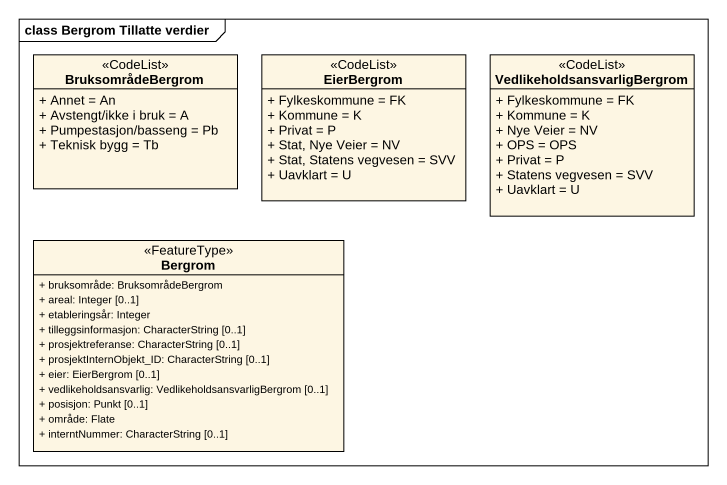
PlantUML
@startuml
mainframe class Bergrom Tillatte verdier
hide circle
hide empty members
skinparam classAttributeIconSize 0
class BruksområdeBergrom <<CodeList>> {
  + Annet = An
  + Avstengt/ikke i bruk = A
  + Pumpestasjon/basseng = Pb
  + Teknisk bygg = Tb
}
class EierBergrom <<CodeList>> {
  + Fylkeskommune = FK
  + Kommune = K
  + Privat = P
  + Stat, Nye Veier = NV
  + Stat, Statens vegvesen = SVV
  + Uavklart = U
}
class VedlikeholdsansvarligBergrom <<CodeList>> {
  + Fylkeskommune = FK
  + Kommune = K
  + Nye Veier = NV
  + OPS = OPS
  + Privat = P
  + Statens vegvesen = SVV
  + Uavklart = U
}
class Bergrom <<FeatureType>> {
  + bruksområde: BruksområdeBergrom
  + areal: Integer [0..1]
  + etableringsår: Integer
  + tilleggsinformasjon: CharacterString [0..1]
  + prosjektreferanse: CharacterString [0..1]
  + prosjektInternObjekt_ID: CharacterString [0..1]
  + eier: EierBergrom [0..1]
  + vedlikeholdsansvarlig: VedlikeholdsansvarligBergrom [0..1]
  + posisjon: Punkt [0..1]
  + område: Flate
  + interntNummer: CharacterString [0..1]
}
@enduml
